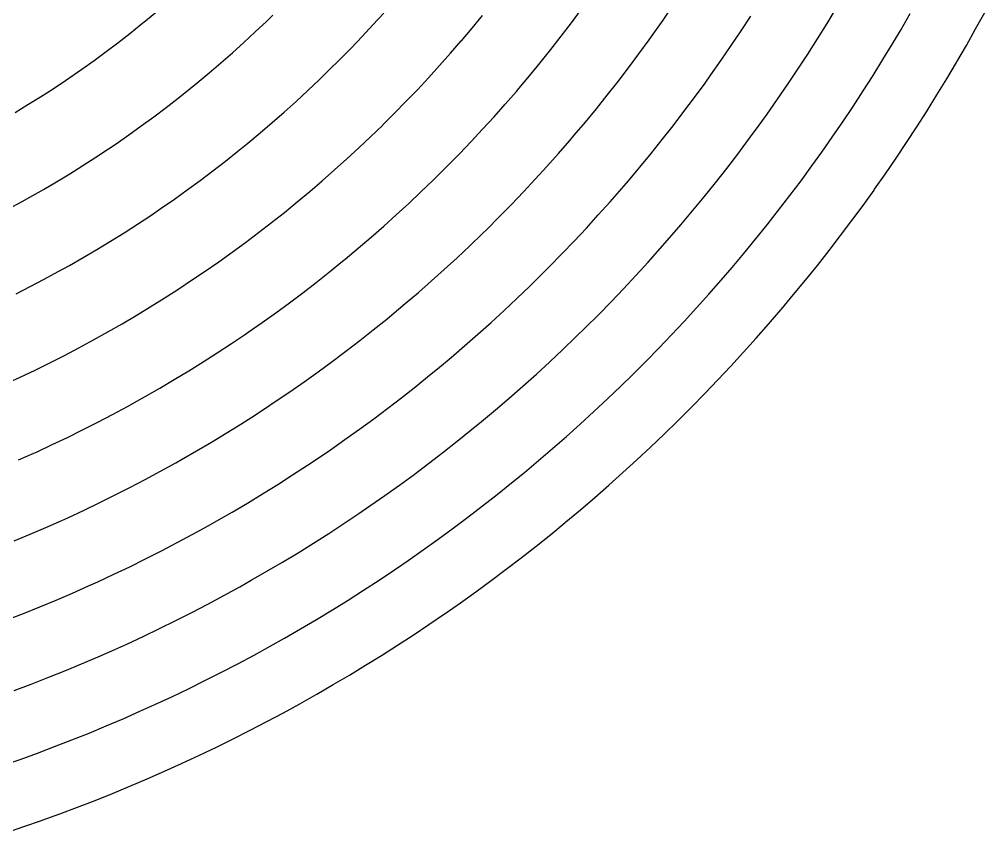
# Model space of a CAD drawing. Header units: inches. Extents: x -134 to 137, y -136 to 138.
# Drawn here: x 44.6 to 120.2, y -128.6 to -64.8 of the extents above; entities that cross this region are included whole.
import ezdxf

# ---------------------------------------------------------------- set-up
doc = ezdxf.new("R2010")
doc.units = ezdxf.units.IN
doc.header["$MEASUREMENT"] = 0
doc.linetypes.add('Continuous2', pattern=[0])
doc.layers.add('single spiral', color=1, linetype='Continuous')

msp = doc.modelspace()

# ---------------------------------------------------------------- linework, layer by layer
at = {"layer": 'single spiral', "color": 7, "linetype": 'Continuous2', "lineweight": -3, "true_color": 0xffffff}
for p, q in [((54.52, -64.975), (55.416, -64.231)), ((87.891, -65.119), (88.681, -64.058)), ((95.062, -64.907), (95.83, -63.788)), ((107.905, -65.161), (108.641, -63.946)), ((54.202, -65.235), (54.52, -64.975)), ((63.124, -65.837), (63.999, -65.005)), ((63.999, -65.005), (64.51, -64.51)), ((72.343, -65.283), (73.183, -64.359)), ((80.103, -65.535), (80.921, -64.542)), ((94.282, -66.017), (95.062, -64.907)), ((101.167, -65.751), (101.925, -64.587)), ((113.692, -65.64), (114.418, -64.386)), ((119.532, -65.602), (120.243, -64.307)), ((53.292, -65.962), (54.202, -65.235)), ((71.492, -66.196), (72.343, -65.283)), ((79.273, -66.518), (80.103, -65.535)), ((87.088, -66.171), (87.891, -65.119)), ((100.394, -66.906), (101.167, -65.751)), ((107.156, -66.368), (107.905, -65.161)), ((113.025, -66.767), (113.692, -65.64)), ((118.807, -66.888), (119.532, -65.602)), ((52.372, -66.677), (53.292, -65.962)), ((62.237, -66.658), (63.124, -65.837)), ((70.628, -67.098), (71.492, -66.196)), ((79.259, -66.535), (79.273, -66.518)), ((86.272, -67.212), (87.088, -66.171)), ((93.167, -67.556), (93.966, -66.459)), ((93.966, -66.459), (94.282, -66.017)), ((106.393, -67.566), (107.156, -66.368)), ((51.443, -67.379), (52.372, -66.677)), ((61.34, -67.467), (62.237, -66.658)), ((69.754, -67.989), (70.628, -67.098)), ((78.416, -67.508), (79.259, -66.535)), ((85.444, -68.244), (86.272, -67.212)), ((99.609, -68.052), (100.394, -66.906)), ((112.273, -68.006), (113.025, -66.767)), ((118.068, -68.167), (118.807, -66.888)), ((50.504, -68.068), (51.443, -67.379)), ((60.432, -68.263), (61.34, -67.467)), ((68.868, -68.868), (69.754, -67.989)), ((77.562, -68.47), (78.416, -67.508)), ((92.356, -68.644), (93.167, -67.556)), ((105.617, -68.755), (106.393, -67.566)), ((111.507, -69.237), (112.273, -68.006)), ((48.599, -69.406), (49.556, -68.744)), ((49.556, -68.744), (50.504, -68.068)), ((59.514, -69.048), (60.432, -68.263)), ((76.696, -69.421), (77.562, -68.47)), ((84.604, -69.265), (85.444, -68.244)), ((91.531, -69.722), (92.356, -68.644)), ((98.811, -69.188), (99.609, -68.052)), ((104.828, -69.936), (105.617, -68.755)), ((117.274, -69.506), (118.027, -68.236)), ((118.027, -68.236), (118.068, -68.167)), ((48.262, -69.635), (48.599, -69.406)), ((58.586, -69.82), (59.514, -69.048)), ((68.145, -69.571), (68.868, -68.868)), ((75.818, -70.362), (76.696, -69.421)), ((83.752, -70.276), (84.604, -69.265)), ((98.345, -69.839), (98.811, -69.188)), ((110.729, -70.459), (111.507, -69.237)), ((116.507, -70.768), (117.274, -69.506)), ((46.315, -70.912), (47.293, -70.28)), ((47.293, -70.28), (48.262, -69.635)), ((57.093, -71.019), (58.037, -70.266)), ((58.037, -70.266), (58.586, -69.82)), ((67.239, -70.429), (68.145, -69.571)), ((83.569, -70.49), (83.752, -70.276)), ((90.694, -70.79), (91.531, -69.722)), ((97.526, -70.961), (98.345, -69.839)), ((104.026, -71.107), (104.828, -69.936)), ((45.328, -71.53), (46.315, -70.912)), ((56.139, -71.759), (57.093, -71.019)), ((66.322, -71.276), (67.239, -70.429)), ((74.928, -71.291), (75.818, -70.362)), ((82.702, -71.489), (83.569, -70.49)), ((89.845, -71.848), (90.694, -70.79)), ((96.694, -72.074), (97.526, -70.961)), ((109.936, -71.673), (110.729, -70.459)), ((115.726, -72.022), (116.507, -70.768)), ((44.333, -72.134), (45.328, -71.53)), ((55.175, -72.486), (56.139, -71.759)), ((65.394, -72.111), (66.322, -71.276)), ((74.028, -72.209), (74.928, -71.291)), ((81.822, -72.477), (82.702, -71.489)), ((103.21, -72.269), (104.026, -71.107)), ((109.131, -72.877), (109.936, -71.673)), ((54.202, -73.2), (55.175, -72.486)), ((64.456, -72.935), (65.394, -72.111)), ((73.116, -73.116), (74.028, -72.209)), ((80.931, -73.454), (81.822, -72.477)), ((88.983, -72.896), (89.845, -71.848)), ((95.849, -73.177), (96.694, -72.074)), ((102.596, -73.126), (103.21, -72.269)), ((114.931, -73.267), (115.726, -72.022)), ((53.219, -73.901), (54.202, -73.2)), ((63.508, -73.745), (64.456, -72.935)), ((72.179, -74.024), (73.102, -73.129)), ((73.102, -73.129), (73.116, -73.116)), ((88.11, -73.933), (88.983, -72.896)), ((94.992, -74.27), (95.849, -73.177)), ((101.757, -74.272), (102.596, -73.126)), ((108.312, -74.073), (109.131, -72.877)), ((114.123, -74.503), (114.931, -73.267)), ((52.228, -74.589), (53.219, -73.901)), ((62.55, -74.544), (63.508, -73.745)), ((71.244, -74.908), (72.179, -74.024)), ((80.028, -74.42), (80.931, -73.454)), ((87.758, -74.343), (88.11, -73.933)), ((107.48, -75.258), (108.312, -74.073)), ((51.646, -74.984), (52.228, -74.589)), ((61.771, -75.177), (62.55, -74.544)), ((79.114, -75.375), (80.028, -74.42)), ((86.867, -75.366), (87.758, -74.343)), ((94.122, -75.353), (94.992, -74.27)), ((100.906, -75.409), (101.757, -74.272)), ((113.302, -75.731), (114.123, -74.503)), ((50.64, -75.651), (51.646, -74.984)), ((60.794, -75.954), (61.771, -75.177)), ((70.299, -75.78), (71.244, -74.908)), ((78.188, -76.319), (79.114, -75.375)), ((85.964, -76.378), (86.867, -75.366)), ((93.24, -76.426), (94.122, -75.353)), ((100.042, -76.535), (100.906, -75.409)), ((106.719, -76.32), (107.48, -75.258)), ((48.602, -76.944), (49.626, -76.304)), ((49.626, -76.304), (50.64, -75.651)), ((59.807, -76.717), (60.794, -75.954)), ((69.343, -76.64), (70.299, -75.78)), ((77.251, -77.251), (78.188, -76.319)), ((105.862, -77.489), (106.719, -76.32)), ((112.468, -76.949), (113.302, -75.731)), ((47.571, -77.571), (48.602, -76.944)), ((58.811, -77.468), (59.807, -76.717)), ((68.376, -77.488), (69.343, -76.64)), ((85.05, -77.38), (85.964, -76.378)), ((92.346, -77.488), (93.24, -76.426)), ((99.166, -77.652), (100.042, -76.535)), ((111.621, -78.158), (112.468, -76.949)), ((46.532, -78.183), (47.571, -77.571)), ((57.805, -78.206), (58.811, -77.468)), ((67.399, -78.323), (68.376, -77.488)), ((76.102, -78.365), (77.053, -77.446)), ((77.053, -77.446), (77.251, -77.251)), ((84.123, -78.371), (85.05, -77.38)), ((91.828, -78.093), (92.346, -77.488)), ((98.277, -78.759), (99.166, -77.652)), ((104.993, -78.648), (105.862, -77.489)), ((45.485, -78.782), (46.532, -78.183)), ((56.79, -78.931), (57.805, -78.206)), ((66.412, -79.147), (67.399, -78.323)), ((75.141, -79.272), (76.102, -78.365)), ((83.185, -79.35), (84.123, -78.371)), ((90.914, -79.139), (91.828, -78.093)), ((110.715, -79.42), (111.576, -78.221)), ((111.576, -78.221), (111.621, -78.158)), ((43.815, -79.699), (44.874, -79.122)), ((44.874, -79.122), (45.485, -78.782)), ((55.766, -79.642), (56.79, -78.931)), ((65.403, -79.967), (66.412, -79.147)), ((74.168, -80.167), (75.141, -79.272)), ((82.236, -80.319), (83.185, -79.35)), ((89.989, -80.175), (90.914, -79.139)), ((97.376, -79.855), (98.277, -78.759)), ((104.11, -79.797), (104.993, -78.648)), ((54.938, -80.203), (55.766, -79.642)), ((64.395, -80.766), (65.403, -79.967)), ((96.462, -80.941), (97.376, -79.855)), ((103.215, -80.937), (104.11, -79.797)), ((109.841, -80.61), (110.715, -79.42)), ((53.898, -80.891), (54.938, -80.203)), ((63.378, -81.552), (64.395, -80.766)), ((73.185, -81.051), (74.168, -80.167)), ((81.275, -81.275), (82.236, -80.319)), ((89.052, -81.2), (89.989, -80.175)), ((108.954, -81.791), (109.841, -80.61)), ((51.791, -82.226), (52.849, -81.565)), ((52.849, -81.565), (53.898, -80.891)), ((62.351, -82.325), (63.378, -81.552)), ((72.191, -81.923), (73.185, -81.051)), ((80.892, -81.651), (81.275, -81.275)), ((88.103, -82.214), (89.052, -81.2)), ((95.777, -81.74), (96.462, -80.941)), ((102.308, -82.066), (103.215, -80.937)), ((50.726, -82.873), (51.791, -82.226)), ((61.314, -83.085), (62.351, -82.325)), ((71.187, -82.782), (72.191, -81.923)), ((79.916, -82.592), (80.892, -81.651)), ((87.142, -83.216), (88.103, -82.214)), ((94.843, -82.808), (95.777, -81.74)), ((101.389, -83.185), (102.308, -82.066)), ((108.054, -82.962), (108.954, -81.791)), ((49.652, -83.507), (50.726, -82.873)), ((60.268, -83.832), (61.314, -83.085)), ((70.173, -83.629), (71.187, -82.782)), ((78.929, -83.522), (79.916, -82.592)), ((93.896, -83.865), (94.843, -82.808)), ((107.142, -84.123), (108.054, -82.962)), ((48.57, -84.126), (49.652, -83.507)), ((59.214, -84.566), (60.268, -83.832)), ((68.934, -84.635), (69.961, -83.803)), ((69.961, -83.803), (70.173, -83.629)), ((77.93, -84.439), (78.929, -83.522)), ((86.171, -84.208), (87.142, -83.216)), ((92.938, -84.912), (93.896, -83.865)), ((100.457, -84.294), (101.389, -83.185)), ((46.604, -85.205), (47.7, -84.611)), ((47.7, -84.611), (48.57, -84.126)), ((58.14, -85.293), (59.214, -84.566)), ((67.898, -85.455), (68.934, -84.635)), ((76.921, -85.345), (77.93, -84.439)), ((85.188, -85.188), (86.171, -84.208)), ((99.608, -85.282), (100.457, -84.294)), ((106.217, -85.274), (107.142, -84.123)), ((45.501, -85.785), (46.604, -85.205)), ((57.067, -86.001), (58.14, -85.293)), ((75.902, -86.239), (76.921, -85.345)), ((84.621, -85.743), (85.188, -85.188)), ((91.967, -85.948), (92.938, -84.912)), ((98.653, -86.371), (99.608, -85.282)), ((105.28, -86.414), (106.217, -85.274)), ((44.39, -86.351), (45.501, -85.785)), ((55.986, -86.695), (57.067, -86.001)), ((66.851, -86.262), (67.898, -85.455)), ((83.62, -86.705), (84.621, -85.743)), ((90.986, -86.973), (91.967, -85.948)), ((54.896, -87.375), (55.986, -86.695)), ((65.795, -87.056), (66.851, -86.262)), ((74.872, -87.121), (75.902, -86.239)), ((82.608, -87.656), (83.62, -86.705)), ((97.686, -87.45), (98.653, -86.371)), ((104.331, -87.544), (105.28, -86.414)), ((53.797, -88.042), (54.896, -87.375)), ((64.729, -87.837), (65.795, -87.056)), ((73.832, -87.99), (74.872, -87.121)), ((81.586, -88.595), (82.608, -87.656)), ((89.993, -87.986), (90.986, -86.973)), ((96.708, -88.518), (97.686, -87.45)), ((103.321, -88.72), (104.283, -87.601)), ((104.283, -87.601), (104.331, -87.544)), ((52.691, -88.695), (53.797, -88.042)), ((63.655, -88.606), (64.729, -87.837)), ((72.366, -89.18), (73.42, -88.328)), ((73.42, -88.328), (73.832, -87.99)), ((88.988, -88.988), (89.993, -87.986)), ((51.577, -89.334), (52.691, -88.695)), ((62.571, -89.361), (63.655, -88.606)), ((71.302, -90.02), (72.366, -89.18)), ((80.552, -89.522), (81.586, -88.595)), ((88.239, -89.722), (88.988, -88.988)), ((95.717, -89.575), (96.708, -88.518)), ((102.346, -89.829), (103.321, -88.72)), ((50.448, -89.962), (51.577, -89.334)), ((61.253, -90.253), (62.348, -89.514)), ((62.348, -89.514), (62.571, -89.361)), ((79.508, -90.437), (80.552, -89.522)), ((87.215, -90.704), (88.239, -89.722)), ((94.715, -90.62), (95.717, -89.575)), ((101.36, -90.928), (102.346, -89.829)), ((48.18, -91.17), (49.318, -90.573)), ((49.318, -90.573), (50.448, -89.962)), ((60.149, -90.979), (61.253, -90.253)), ((70.228, -90.847), (71.302, -90.02)), ((78.454, -91.34), (79.508, -90.437)), ((86.18, -91.675), (87.215, -90.704)), ((93.702, -91.655), (94.715, -90.62)), ((47.035, -91.753), (48.18, -91.17)), ((59.037, -91.691), (60.149, -90.979)), ((69.144, -91.661), (70.228, -90.847)), ((77.39, -92.23), (78.454, -91.34)), ((100.362, -92.016), (101.36, -90.928)), ((45.883, -92.321), (47.035, -91.753)), ((57.916, -92.39), (59.037, -91.691)), ((68.051, -92.463), (69.144, -91.661)), ((85.135, -92.634), (86.18, -91.675)), ((92.678, -92.678), (93.702, -91.655)), ((99.352, -93.092), (100.362, -92.016)), ((43.56, -93.414), (44.725, -92.875)), ((44.725, -92.875), (45.883, -92.321)), ((56.786, -93.076), (57.916, -92.39)), ((66.949, -93.251), (68.051, -92.463)), ((75.699, -93.602), (76.78, -92.731)), ((76.78, -92.731), (77.39, -92.23)), ((84.078, -93.581), (85.135, -92.634)), ((91.748, -93.586), (92.678, -92.678)), ((55.649, -93.747), (56.786, -93.076)), ((65.838, -94.026), (66.949, -93.251)), ((74.609, -94.461), (75.699, -93.602)), ((83.011, -94.516), (84.078, -93.581)), ((90.702, -94.588), (91.748, -93.586)), ((98.331, -94.158), (99.352, -93.092)), ((54.272, -94.536), (54.504, -94.404)), ((54.504, -94.404), (55.649, -93.747)), ((64.277, -95.082), (65.401, -94.325)), ((65.401, -94.325), (65.838, -94.026)), ((73.509, -95.307), (74.609, -94.461)), ((97.299, -95.212), (98.331, -94.158)), ((51.955, -95.803), (53.117, -95.176)), ((53.117, -95.176), (54.272, -94.536)), ((63.144, -95.825), (64.277, -95.082)), ((81.934, -95.439), (83.011, -94.516)), ((89.645, -95.577), (90.702, -94.588)), ((96.255, -96.255), (97.299, -95.212)), ((50.785, -96.416), (51.955, -95.803)), ((62.002, -96.555), (63.144, -95.825)), ((72.399, -96.14), (73.509, -95.307)), ((80.847, -96.349), (81.934, -95.439)), ((88.578, -96.556), (89.645, -95.577)), ((49.608, -97.014), (50.785, -96.416)), ((60.852, -97.272), (62.002, -96.555)), ((71.279, -96.961), (72.399, -96.14)), ((80.039, -97.012), (80.847, -96.349)), ((87.499, -97.522), (88.578, -96.556)), ((95.148, -97.336), (96.204, -96.305)), ((96.204, -96.305), (96.255, -96.255)), ((48.423, -97.598), (49.608, -97.014)), ((59.694, -97.975), (60.852, -97.272)), ((70.151, -97.768), (71.279, -96.961)), ((78.934, -97.901), (80.039, -97.012)), ((94.081, -98.356), (95.148, -97.336)), ((46.035, -98.723), (47.233, -98.168)), ((47.233, -98.168), (48.423, -97.598)), ((58.527, -98.664), (59.694, -97.975)), ((69.014, -98.562), (70.151, -97.768)), ((77.818, -98.778), (78.934, -97.901)), ((86.41, -98.476), (87.499, -97.522)), ((44.59, -99.369), (45.795, -98.832)), ((45.795, -98.832), (46.035, -98.723)), ((57.353, -99.338), (58.527, -98.664)), ((67.213, -99.779), (68.365, -99.006)), ((68.365, -99.006), (69.014, -98.562)), ((76.693, -99.642), (77.818, -98.778)), ((85.311, -99.418), (86.41, -98.476)), ((93.003, -99.364), (94.081, -98.356)), ((55.71, -100.252), (56.895, -99.597)), ((56.895, -99.597), (57.353, -99.338)), ((66.052, -100.54), (67.213, -99.779)), ((75.559, -100.493), (76.693, -99.642)), ((84.201, -100.347), (85.311, -99.418)), ((91.915, -100.36), (93.003, -99.364)), ((54.517, -100.894), (55.71, -100.252)), ((64.883, -101.286), (66.052, -100.54)), ((74.415, -101.331), (75.559, -100.493)), ((83.199, -101.169), (84.201, -100.347)), ((90.815, -101.345), (91.915, -100.36)), ((53.316, -101.522), (54.517, -100.894)), ((63.705, -102.019), (64.883, -101.286)), ((82.07, -102.076), (83.199, -101.169)), ((52.108, -102.135), (53.316, -101.522)), ((62.519, -102.739), (63.705, -102.019)), ((73.261, -102.156), (74.415, -101.331)), ((89.705, -102.317), (90.815, -101.345)), ((49.672, -103.318), (50.893, -102.734)), ((50.893, -102.734), (52.108, -102.135)), ((61.325, -103.444), (62.519, -102.739)), ((72.099, -102.968), (73.261, -102.156)), ((80.931, -102.969), (82.07, -102.076)), ((88.585, -103.277), (89.705, -102.317)), ((48.444, -103.888), (49.672, -103.318)), ((60.123, -104.136), (61.325, -103.444)), ((70.062, -104.345), (71.24, -103.556)), ((71.24, -103.556), (72.099, -102.968)), ((79.783, -103.85), (80.931, -102.969)), ((87.455, -104.225), (88.585, -103.277)), ((46.731, -104.654), (47.968, -104.104)), ((47.968, -104.104), (48.444, -103.888)), ((59.441, -104.52), (60.123, -104.136)), ((78.624, -104.719), (79.783, -103.85)), ((86.261, -105.203), (87.402, -104.268)), ((87.402, -104.268), (87.455, -104.225)), ((45.487, -105.189), (46.731, -104.654)), ((58.226, -105.19), (59.441, -104.52)), ((68.875, -105.121), (70.062, -104.345)), ((77.457, -105.574), (78.624, -104.719)), ((44.237, -105.709), (45.487, -105.189)), ((57.004, -105.846), (58.226, -105.19)), ((67.679, -105.884), (68.875, -105.121)), ((76.28, -106.416), (77.457, -105.574)), ((85.109, -106.126), (86.261, -105.203)), ((54.538, -107.115), (55.774, -106.488)), ((55.774, -106.488), (57.004, -105.846)), ((66.475, -106.633), (67.679, -105.884)), ((75.094, -107.245), (76.28, -106.416)), ((83.948, -107.036), (85.109, -106.126)), ((53.294, -107.728), (54.538, -107.115)), ((65.262, -107.368), (66.475, -106.633)), ((74.027, -107.975), (75.094, -107.245)), ((82.777, -107.933), (83.948, -107.036)), ((52.043, -108.327), (53.294, -107.728)), ((62.814, -108.796), (64.042, -108.089)), ((64.042, -108.089), (65.262, -107.368)), ((72.824, -108.779), (74.027, -107.975)), ((81.596, -108.818), (82.777, -107.933)), ((50.786, -108.911), (52.043, -108.327)), ((61.909, -109.305), (62.814, -108.796)), ((71.612, -109.57), (72.824, -108.779)), ((80.406, -109.69), (81.596, -108.818)), ((48.808, -109.794), (50.076, -109.233)), ((50.076, -109.233), (50.786, -108.911)), ((60.667, -109.989), (61.909, -109.305)), ((70.391, -110.348), (71.612, -109.57)), ((46.254, -110.873), (47.534, -110.341)), ((47.534, -110.341), (48.808, -109.794)), ((59.418, -110.658), (60.667, -109.989)), ((69.162, -111.111), (70.391, -110.348)), ((79.207, -110.548), (80.406, -109.69)), ((44.967, -111.39), (46.254, -110.873)), ((58.16, -111.313), (59.418, -110.658)), ((67.924, -111.862), (69.162, -111.111)), ((77.998, -111.393), (79.207, -110.548)), ((43.675, -111.892), (44.967, -111.39)), ((56.896, -111.954), (58.16, -111.313)), ((66.679, -112.598), (67.924, -111.862)), ((76.726, -112.262), (77.944, -111.431)), ((77.944, -111.431), (77.998, -111.393)), ((54.346, -113.193), (55.624, -112.581)), ((55.624, -112.581), (56.896, -111.954)), ((65.425, -113.32), (66.679, -112.598)), ((75.499, -113.081), (76.726, -112.262)), ((53.061, -113.79), (54.346, -113.193)), ((64.302, -113.952), (65.425, -113.32)), ((74.263, -113.886), (75.499, -113.081)), ((52.119, -114.217), (53.061, -113.79)), ((63.033, -114.648), (64.302, -113.952)), ((73.019, -114.678), (74.263, -113.886)), ((49.52, -115.347), (50.823, -114.789)), ((50.823, -114.789), (52.119, -114.217)), ((61.757, -115.33), (63.033, -114.648)), ((71.766, -115.456), (73.019, -114.678)), ((48.211, -115.89), (49.52, -115.347)), ((60.474, -115.998), (61.757, -115.33)), ((70.505, -116.22), (71.766, -115.456)), ((46.895, -116.418), (48.211, -115.89)), ((59.183, -116.652), (60.474, -115.998)), ((69.235, -116.971), (70.505, -116.22)), ((44.248, -117.429), (45.574, -116.931)), ((45.574, -116.931), (46.895, -116.418)), ((57.885, -117.291), (59.183, -116.652)), ((67.958, -117.707), (69.235, -116.971)), ((55.27, -118.526), (56.581, -117.916)), ((56.581, -117.916), (57.885, -117.291)), ((66.618, -118.46), (67.904, -117.738)), ((67.904, -117.738), (67.958, -117.707)), ((54.098, -119.057), (55.27, -118.526)), ((65.325, -119.169), (66.618, -118.46)), ((52.775, -119.639), (54.098, -119.057)), ((64.024, -119.863), (65.325, -119.169)), ((51.444, -120.207), (52.775, -119.639)), ((62.715, -120.543), (64.024, -119.863)), ((48.765, -121.299), (50.108, -120.761)), ((50.108, -120.761), (51.444, -120.207)), ((61.4, -121.209), (62.715, -120.543)), ((47.417, -121.823), (48.765, -121.299)), ((60.077, -121.86), (61.4, -121.209)), ((44.705, -122.825), (46.063, -122.332)), ((46.063, -122.332), (47.417, -121.823)), ((58.748, -122.497), (60.077, -121.86)), ((43.495, -123.25), (44.705, -122.825)), ((56.014, -123.751), (57.357, -123.144)), ((57.357, -123.144), (57.412, -123.119)), ((57.412, -123.119), (58.748, -122.497)), ((54.664, -124.344), (56.014, -123.751)), ((53.308, -124.922), (54.664, -124.344)), ((50.577, -126.034), (51.946, -125.486)), ((51.946, -125.486), (53.308, -124.922)), ((49.203, -126.568), (50.577, -126.034)), ((47.824, -127.086), (49.203, -126.568)), ((44.995, -128.096), (46.386, -127.608)), ((46.386, -127.608), (46.439, -127.589)), ((46.439, -127.589), (47.824, -127.086)), ((43.599, -128.569), (44.995, -128.096))]:
    msp.add_line(p, q, dxfattribs=at)

doc.saveas('drawing.dxf')
